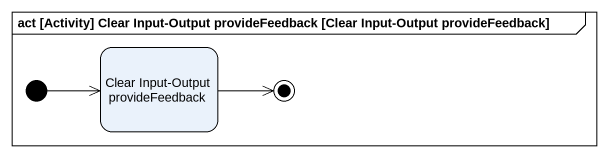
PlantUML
@startuml
mainframe act [Activity] Clear Input-Output provideFeedback [Clear Input-Output provideFeedback]
hide empty description
state "Clear Input-Output provideFeedback" as Clear_Input_Output
[*] -right-> Clear_Input_Output
Clear_Input_Output -right-> [*]
@enduml
